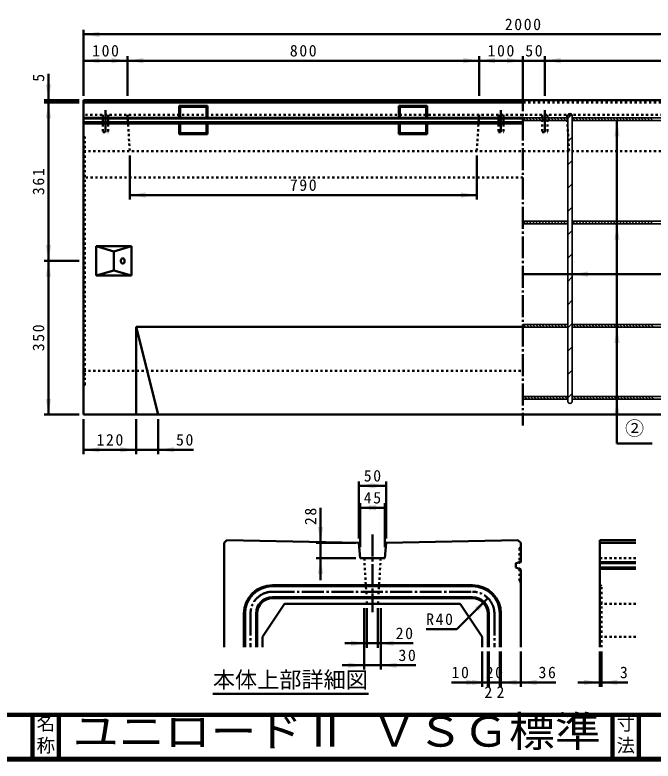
# Model space of a CAD drawing. Units: millimetres, scale not verified. Extents: x 100 to 4105, y 100 to 2870.
# Drawn here: x 1780 to 3232, y 100 to 1799 of the extents above; entities that cross this region are included whole.
import ezdxf
from ezdxf.enums import TextEntityAlignment as Align

# ---------------------------------------------------------------- set-up
doc = ezdxf.new("R2010")
doc.units = ezdxf.units.MM
doc.header["$LTSCALE"] = 5
doc.header["$PDMODE"] = 32
doc.header["$PDSIZE"] = 2.5
doc.linetypes.add('USER1', pattern=[2.2, 1, -1.2])
doc.linetypes.add('USER2', pattern=[13.4, 10, -1.2, 1, -1.2])
doc.layers.add('V-nasSTD', color=7, linetype='Continuous', lineweight=50)
doc.styles.add('ＭＳ ゴシック', font='')
doc.styles.get('ＭＳ ゴシック').set_extended_font_data('MS Gothic')

msp = doc.modelspace()

# ---------------------------------------------------------------- hatches: boundary and pattern name
at = {"layer": 'V-nasSTD'}
for points in [[(1972, 1760.81), (1936, 1754.81), (1972, 1748.81)], [(1972, 1700.81), (1936, 1694.81), (1972, 1688.81)], [(2000, 1688.81), (2036, 1694.81), (2000, 1700.81)], [(2072, 1700.81), (2036, 1694.81), (2072, 1688.81)], [(2800, 1688.81), (2836, 1694.81), (2800, 1700.81)], [(2872, 1700.81), (2836, 1694.81), (2872, 1688.81)], [(2900, 1688.81), (2936, 1694.81), (2900, 1700.81)], [(3022, 1700.81), (2986, 1694.81), (3022, 1688.81)], [(1850, 1640.81), (1856, 1604.81), (1862, 1640.81)], [(1862, 1563.81), (1856, 1599.81), (1850, 1563.81)], [(3156, 1522.31), (3150, 1558.31), (3144, 1522.31)], [(2077, 1394.81), (2041, 1388.81), (2077, 1382.81)], [(2795, 1382.81), (2831, 1388.81), (2795, 1394.81)], [(3156, 1287.31), (3150, 1323.31), (3144, 1287.31)], [(1850, 1274.81), (1856, 1238.81), (1862, 1274.81)], [(1862, 1202.81), (1856, 1238.81), (1850, 1202.81)], [(3084, 1214.81), (3048, 1208.81), (3084, 1202.81)], [(3156, 1052.31), (3150, 1088.31), (3144, 1052.31)], [(1850, 924.81), (1856, 888.81), (1862, 924.81)], [(3156, 888.31), (3150, 924.31), (3144, 888.31)], [(1972, 814.81), (1936, 808.81), (1972, 802.81)], [(2020, 802.81), (2056, 808.81), (2020, 814.81)], [(2142, 814.81), (2106, 808.81), (2142, 802.81)], [(2598.183, 732.943), (2562.183, 726.943), (2598.183, 720.943)], [(2588.683, 720.943), (2624.683, 726.943), (2588.683, 732.943)], [(2601.308, 682.943), (2565.308, 676.943), (2601.308, 670.943)], [(2585.558, 670.943), (2621.558, 676.943), (2585.558, 682.943)], [(2469.308, 632.943), (2475.308, 596.943), (2481.308, 632.943)], [(2469.308, 525.943), (2475.308, 561.943), (2481.308, 525.943)], [(2835.075, 441.349), (2856.289, 471.048), (2826.59, 449.835)], [(2544.933, 362.193), (2580.933, 368.193), (2544.933, 374.193)], [(2641.933, 374.193), (2605.933, 368.193), (2641.933, 362.193)], [(2538.683, 312.193), (2574.683, 318.193), (2538.683, 324.193)], [(2648.183, 324.193), (2612.183, 318.193), (2648.183, 312.193)], [(2807.433, 273.193), (2843.433, 279.193), (2807.433, 285.193)], [(2819.933, 273.193), (2855.933, 279.193), (2819.933, 285.193)], [(2921.933, 285.193), (2885.933, 279.193), (2921.933, 273.193)], [(2966.933, 285.193), (2930.933, 279.193), (2966.933, 273.193)], [(3074.933, 273.193), (3110.933, 279.193), (3074.933, 285.193)], [(3150.683, 285.193), (3114.683, 279.193), (3150.683, 273.193)]]:
    msp.add_hatch(color=256, dxfattribs=at).paths.add_polyline_path(points)

# ---------------------------------------------------------------- linework, layer by layer
for p, q in [((1936, 1614.81), (1936, 1764.81)), ((1936, 1754.81), (3936, 1754.81)), ((2036, 1614.81), (2036, 1704.81)), ((2836, 1614.81), (2836, 1704.81)), ((2936, 1614.81), (2936, 1704.81)), ((2986, 1614.81), (2986, 1704.81)), ((1936, 1694.81), (2036, 1694.81)), ((2036, 1694.81), (2836, 1694.81)), ((2836, 1694.81), (2936, 1694.81)), ((2936, 1694.81), (2986, 1694.81)), ((2986, 1694.81), (3886, 1694.81)), ((1856, 1664.81), (1856, 1604.81)), ((1926, 1604.81), (1846, 1604.81)), ((1926, 1599.81), (1846, 1599.81)), ((1856, 1599.81), (1856, 1604.81)), ((1856, 1238.81), (1856, 1599.81)), ((1936, 1604.81), (1936, 888.81)), ((1936, 1604.81), (3936, 1604.81)), ((1936, 1599.81), (2936, 1599.81)), ((2153.7, 1592.11), (2218.3, 1592.11)), ((2153.7, 1592.11), (2156, 1589.81)), ((2153.7, 1592.11), (2153.7, 1564.824)), ((2156, 1589.81), (2216, 1589.81)), ((2156, 1589.81), (2156, 1564.824)), ((2216, 1589.81), (2218.3, 1592.11)), ((2216, 1589.81), (2216, 1564.824)), ((2218.3, 1592.11), (2218.3, 1564.824)), ((2653.7, 1592.11), (2718.3, 1592.11)), ((2653.7, 1592.11), (2656, 1589.81)), ((2653.7, 1592.11), (2653.7, 1564.824)), ((2656, 1589.81), (2716, 1589.81)), ((2656, 1589.81), (2656, 1564.824)), ((2716, 1589.81), (2718.3, 1592.11)), ((2716, 1589.81), (2716, 1564.824)), ((2718.3, 1592.11), (2718.3, 1564.824)), ((1936, 1564.824), (2936, 1564.824)), ((1936, 1562.81), (2936, 1562.81)), ((1936, 1554.81), (2936, 1554.81)), ((1936, 1551.451), (2936, 1551.451)), ((2153.7, 1551.451), (2153.7, 1527.51)), ((2156, 1551.451), (2156, 1529.81)), ((2216, 1551.451), (2216, 1529.81)), ((2218.3, 1551.451), (2218.3, 1527.51)), ((2653.7, 1551.451), (2653.7, 1527.51)), ((2656, 1551.451), (2656, 1529.81)), ((2716, 1551.451), (2716, 1529.81)), ((2718.3, 1551.451), (2718.3, 1527.51)), ((3150, 823.31), (3150, 1558.31)), ((2153.7, 1527.51), (2156, 1529.81)), ((2156, 1529.81), (2216, 1529.81)), ((2216, 1529.81), (2218.3, 1527.51)), ((2653.7, 1527.51), (2656, 1529.81)), ((2656, 1529.81), (2716, 1529.81)), ((2716, 1529.81), (2718.3, 1527.51)), ((2153.7, 1527.51), (2218.3, 1527.51)), ((2653.7, 1527.51), (2718.3, 1527.51)), ((2041, 1478.81), (2041, 1378.81)), ((2831, 1478.81), (2831, 1378.81)), ((2041, 1388.81), (2831, 1388.81)), ((1965, 1272.31), (1965, 1205.31)), ((1965, 1272.31), (2045, 1272.31)), ((1965, 1272.31), (2005, 1260.31)), ((2005, 1260.31), (2045, 1272.31)), ((2005, 1260.31), (2005, 1217.31)), ((2045, 1272.31), (2045, 1205.31)), ((1926, 1238.81), (1846, 1238.81)), ((1856, 888.81), (1856, 1238.81)), ((1965, 1205.31), (2005, 1217.31)), ((2005, 1217.31), (2045, 1205.31)), ((4036, 1208.81), (2936, 1208.81)), ((1965, 1205.31), (2045, 1205.31)), ((2056, 1088.81), (2056, 888.81)), ((2056, 1088.81), (2936, 1088.81)), ((2056, 1088.81), (2106, 888.81)), ((1926, 888.81), (1846, 888.81)), ((1936, 888.81), (3936, 888.81)), ((1936, 878.81), (1936, 798.81)), ((2056, 878.81), (2056, 798.81)), ((2106, 878.81), (2106, 798.81)), ((3150, 823.31), (3230, 823.31)), ((1936, 808.81), (2056, 808.81)), ((2056, 808.81), (2106, 808.81)), ((2186, 808.81), (2106, 808.81)), ((2562.183, 606.943), (2562.183, 736.943)), ((2624.683, 606.943), (2624.683, 736.943)), ((2562.183, 726.943), (2624.683, 726.943)), ((2565.308, 586.943), (2565.308, 686.943)), ((2621.558, 586.943), (2621.558, 686.943)), ((2475.308, 676.943), (2475.308, 596.943)), ((2565.308, 676.943), (2621.558, 676.943)), ((2262.183, 603.193), (2255.933, 596.943)), ((2255.933, 359.193), (2255.933, 596.943)), ((2562.183, 596.943), (2262.183, 603.193)), ((2555.308, 596.943), (2465.308, 596.943)), ((2475.308, 561.943), (2475.308, 596.943)), ((2562.183, 596.943), (2565.308, 561.943)), ((2624.683, 596.943), (2621.558, 561.943)), ((2624.683, 596.943), (2924.683, 603.193)), ((2924.683, 603.193), (2930.933, 596.943)), ((2930.933, 596.943), (2930.933, 553.211)), ((3110.933, 603.193), (3192.933, 603.193)), ((3110.933, 603.193), (3110.933, 359.193)), ((3110.933, 596.943), (3192.933, 596.943)), ((2555.308, 561.943), (2465.308, 561.943)), ((2475.308, 511.943), (2475.308, 561.943)), ((2621.558, 561.943), (2565.308, 561.943)), ((2919.683, 550.693), (2930.933, 553.211)), ((2919.683, 540.693), (2919.683, 550.693)), ((3110.933, 552.568), (3192.933, 552.568)), ((3110.933, 550.693), (3192.933, 550.693)), ((2919.683, 540.693), (2930.933, 536.495)), ((2930.933, 536.495), (2930.933, 359.193)), ((3110.933, 540.693), (3192.933, 540.693)), ((3110.933, 537.568), (3192.933, 537.568)), ((2365.933, 500.693), (2820.933, 500.693)), ((2365.933, 498.193), (2820.933, 498.193)), ((2365.933, 473.193), (2820.933, 473.193)), ((2365.933, 470.693), (2820.933, 470.693)), ((2785.578, 400.337), (2856.289, 471.048)), ((2393.433, 458.193), (2343.433, 383.193)), ((2393.433, 458.193), (2793.433, 458.193)), ((2574.683, 448.193), (2574.683, 308.193)), ((2580.933, 448.193), (2580.933, 358.193)), ((2605.933, 448.193), (2605.933, 358.193)), ((2612.183, 448.193), (2612.183, 308.193)), ((2793.433, 458.193), (2843.433, 383.193)), ((2300.933, 395.693), (2300.933, 435.693)), ((2303.433, 435.693), (2303.433, 359.193)), ((2328.433, 435.693), (2328.433, 359.193)), ((2330.933, 395.693), (2330.933, 435.693)), ((2855.933, 435.693), (2855.933, 395.693)), ((2858.433, 435.693), (2858.433, 359.193)), ((2883.433, 435.693), (2883.433, 359.193)), ((2885.933, 435.693), (2885.933, 395.693)), ((2300.933, 359.193), (2300.933, 395.693)), ((2330.933, 359.193), (2330.933, 395.693)), ((2785.578, 400.337), (2715.578, 400.337)), ((2855.933, 395.693), (2855.933, 359.193)), ((2885.933, 395.693), (2885.933, 359.193)), ((2343.433, 383.193), (2343.433, 359.193)), ((2843.433, 383.193), (2843.433, 359.193)), ((2530.933, 368.193), (2580.933, 368.193)), ((2580.933, 368.193), (2605.933, 368.193)), ((2685.933, 368.193), (2605.933, 368.193)), ((2843.433, 349.193), (2843.433, 269.193)), ((2855.933, 349.193), (2855.933, 269.193)), ((2858.433, 349.193), (2858.433, 269.193)), ((2883.433, 349.193), (2883.433, 269.193)), ((2885.933, 349.193), (2885.933, 269.193)), ((2930.933, 349.193), (2930.933, 269.193)), ((3110.933, 349.193), (3110.933, 269.193)), ((3114.683, 349.193), (3114.683, 269.193)), ((2524.683, 318.193), (2574.683, 318.193)), ((2574.683, 318.193), (2612.183, 318.193)), ((2692.183, 318.193), (2612.183, 318.193)), ((2773.433, 279.193), (2843.433, 279.193)), ((2843.433, 279.193), (2855.933, 279.193)), ((2855.933, 279.193), (2858.433, 279.193)), ((2858.433, 279.193), (2883.433, 279.193)), ((2883.433, 279.193), (2885.933, 279.193)), ((2885.933, 279.193), (2930.933, 279.193)), ((2893.746, 279.193), (2901.558, 279.193)), ((3010.933, 279.193), (2930.933, 279.193)), ((3060.933, 279.193), (3110.933, 279.193)), ((3110.933, 279.193), (3114.683, 279.193)), ((3174.683, 279.193), (3114.683, 279.193)), ((2230.197, 253.407), (2584.207, 253.407))]:
    msp.add_line(p, q, dxfattribs=at)
at = {"layer": 'V-nasSTD', "linetype": 'USER2'}
for p, q in [((2936, 1629.81), (2936, 863.81)), ((1986, 1581.81), (1986, 1531.81)), ((2886, 1581.81), (2886, 1531.81)), ((2986, 1581.81), (2986, 1531.81)), ((2593.433, 615.693), (2593.433, 439.443)), ((2365.933, 485.693), (2820.933, 485.693)), ((2315.933, 435.693), (2315.933, 359.193)), ((2870.933, 435.693), (2870.933, 359.193))]:
    msp.add_line(p, q, dxfattribs=at)
at = {"layer": 'V-nasSTD', "linetype": 'USER1'}
for p, q in [((1936, 1599.81), (3936, 1599.81)), ((1936, 1599.81), (2674.5, 1599.81)), ((3936, 1571.81), (1936, 1571.81)), ((1980, 1571.81), (1980, 1531.81)), ((1992, 1571.81), (1992, 1531.81)), ((2036, 1571.81), (2041, 1488.81)), ((2836, 1571.81), (2831, 1488.81)), ((2880, 1571.81), (2880, 1531.81)), ((2892, 1571.81), (2892, 1531.81)), ((2980, 1571.81), (2980, 1531.81)), ((2992, 1571.81), (2992, 1531.81)), ((3036, 1571.81), (3041, 1488.81)), ((1980, 1531.81), (1992, 1531.81)), ((2880, 1531.81), (2892, 1531.81)), ((2980, 1531.81), (2992, 1531.81)), ((1936, 1522.81), (1939, 1520.81)), ((1939, 956.81), (1939, 1520.81)), ((1936, 1498.81), (1939, 1500.81)), ((1936, 1488.81), (3936, 1488.81)), ((2936, 1428.81), (1936, 1428.81)), ((1936, 988.81), (2936, 988.81)), ((1936, 978.81), (1939, 976.81)), ((1936, 954.81), (1939, 956.81)), ((3110.933, 596.943), (3192.933, 596.943)), ((2928.058, 584.443), (2930.933, 587.318)), ((2928.058, 584.443), (2928.058, 552.568)), ((2574.683, 561.943), (2580.933, 458.193)), ((2612.183, 561.943), (2605.933, 458.193)), ((3110.933, 561.943), (3192.933, 561.943)), ((2928.058, 537.568), (2928.058, 509.443)), ((2928.058, 509.443), (2930.933, 506.568)), ((3110.933, 500.693), (3114.683, 498.193)), ((3114.683, 359.193), (3114.683, 498.193)), ((3110.933, 470.693), (3114.683, 473.193)), ((3110.933, 458.193), (3192.933, 458.193)), ((3192.933, 383.193), (3110.933, 383.193))]:
    msp.add_line(p, q, dxfattribs=at)
at = {"layer": 'V-nasSTD', "lineweight": 35}
for p, q in [((2936, 1564.31), (3038, 1564.31)), ((2936, 1563.967), (2941.658, 1558.31)), ((2942.729, 1564.31), (2948.729, 1558.31)), ((2949.8, 1564.31), (2955.8, 1558.31)), ((2956.871, 1564.31), (2962.871, 1558.31)), ((2963.942, 1564.31), (2969.942, 1558.31)), ((2971.013, 1564.31), (2977.013, 1558.31)), ((2978.084, 1564.31), (2984.084, 1558.31)), ((2985.155, 1564.31), (2991.155, 1558.31)), ((2992.226, 1564.31), (2998.226, 1558.31)), ((2999.297, 1564.31), (3005.297, 1558.31)), ((3006.368, 1564.31), (3012.368, 1558.31)), ((3013.439, 1564.31), (3019.439, 1558.31)), ((3020.51, 1564.31), (3026.51, 1558.31)), ((3027.581, 1564.31), (3033.581, 1558.31)), ((3034.652, 1564.31), (3038, 1560.962)), ((3038, 1563.501), (3046.917, 1572.418)), ((3038, 1569.31), (3038, 919.31)), ((3048, 1569.31), (3048, 919.31)), ((3048, 1564.31), (3252, 1564.31)), ((3048.795, 1564.31), (3054.795, 1558.31)), ((3055.866, 1564.31), (3061.866, 1558.31)), ((3062.937, 1564.31), (3068.937, 1558.31)), ((3070.008, 1564.31), (3076.008, 1558.31)), ((3077.079, 1564.31), (3083.079, 1558.31)), ((3084.15, 1564.31), (3090.15, 1558.31)), ((3091.221, 1564.31), (3097.221, 1558.31)), ((3098.292, 1564.31), (3104.292, 1558.31)), ((3105.363, 1564.31), (3111.363, 1558.31)), ((3112.434, 1564.31), (3118.434, 1558.31)), ((3119.505, 1564.31), (3125.505, 1558.31)), ((3126.576, 1564.31), (3132.576, 1558.31)), ((3133.647, 1564.31), (3139.647, 1558.31)), ((3140.718, 1564.31), (3146.718, 1558.31)), ((3147.79, 1564.31), (3153.79, 1558.31)), ((3154.861, 1564.31), (3160.861, 1558.31)), ((3161.932, 1564.31), (3167.932, 1558.31)), ((3169.003, 1564.31), (3175.003, 1558.31)), ((3176.074, 1564.31), (3182.074, 1558.31)), ((3183.145, 1564.31), (3189.145, 1558.31)), ((3190.216, 1564.31), (3196.216, 1558.31)), ((3197.287, 1564.31), (3203.287, 1558.31)), ((3204.358, 1564.31), (3210.358, 1558.31)), ((3211.429, 1564.31), (3217.429, 1558.31)), ((3218.5, 1564.31), (3224.5, 1558.31)), ((3225.571, 1564.31), (3231.571, 1558.31)), ((3038, 1558.31), (2936, 1558.31)), ((3048, 1558.31), (3252, 1558.31)), ((3038, 1510.468), (3048, 1520.468)), ((3038, 1457.435), (3048, 1467.435)), ((3038, 1404.402), (3048, 1414.402)), ((3038, 1351.369), (3048, 1361.369)), ((2936, 1329.31), (3038, 1329.31)), ((2936, 1328.967), (2941.658, 1323.31)), ((2942.729, 1329.31), (2948.729, 1323.31)), ((2949.8, 1329.31), (2955.8, 1323.31)), ((2956.871, 1329.31), (2962.871, 1323.31)), ((2963.942, 1329.31), (2969.942, 1323.31)), ((2971.013, 1329.31), (2977.013, 1323.31)), ((2978.084, 1329.31), (2984.084, 1323.31)), ((2985.155, 1329.31), (2991.155, 1323.31)), ((2992.226, 1329.31), (2998.226, 1323.31)), ((2999.297, 1329.31), (3005.297, 1323.31)), ((3006.368, 1329.31), (3012.368, 1323.31)), ((3013.439, 1329.31), (3019.439, 1323.31)), ((3020.51, 1329.31), (3026.51, 1323.31)), ((3027.581, 1329.31), (3033.581, 1323.31)), ((3034.652, 1329.31), (3038, 1325.962)), ((3048, 1329.31), (3252, 1329.31)), ((3048.795, 1329.31), (3054.795, 1323.31)), ((3055.866, 1329.31), (3061.866, 1323.31)), ((3062.937, 1329.31), (3068.937, 1323.31)), ((3070.008, 1329.31), (3076.008, 1323.31)), ((3077.079, 1329.31), (3083.079, 1323.31)), ((3084.15, 1329.31), (3090.15, 1323.31)), ((3091.221, 1329.31), (3097.221, 1323.31)), ((3098.292, 1329.31), (3104.292, 1323.31)), ((3105.363, 1329.31), (3111.363, 1323.31)), ((3112.434, 1329.31), (3118.434, 1323.31)), ((3119.505, 1329.31), (3125.505, 1323.31)), ((3126.576, 1329.31), (3132.576, 1323.31)), ((3133.647, 1329.31), (3139.647, 1323.31)), ((3140.718, 1329.31), (3146.718, 1323.31)), ((3147.79, 1329.31), (3153.79, 1323.31)), ((3154.861, 1329.31), (3160.861, 1323.31)), ((3161.932, 1329.31), (3167.932, 1323.31)), ((3169.003, 1329.31), (3175.003, 1323.31)), ((3176.074, 1329.31), (3182.074, 1323.31)), ((3183.145, 1329.31), (3189.145, 1323.31)), ((3190.216, 1329.31), (3196.216, 1323.31)), ((3197.287, 1329.31), (3203.287, 1323.31)), ((3204.358, 1329.31), (3210.358, 1323.31)), ((3211.429, 1329.31), (3217.429, 1323.31)), ((3218.5, 1329.31), (3224.5, 1323.31)), ((3225.571, 1329.31), (3231.571, 1323.31)), ((3038, 1323.31), (2936, 1323.31)), ((3038, 1298.336), (3048, 1308.336)), ((3048, 1323.31), (3252, 1323.31)), ((3038, 1245.303), (3048, 1255.303)), ((3038, 1192.27), (3048, 1202.27)), ((3038, 1139.237), (3048, 1149.237)), ((2936, 1094.31), (3038, 1094.31)), ((3038, 1088.31), (2936, 1088.31)), ((2936.81, 1094.31), (2942.81, 1088.31)), ((2943.881, 1094.31), (2949.881, 1088.31)), ((2950.952, 1094.31), (2956.952, 1088.31)), ((2958.023, 1094.31), (2964.023, 1088.31)), ((2965.094, 1094.31), (2971.094, 1088.31)), ((2972.165, 1094.31), (2978.165, 1088.31)), ((2979.236, 1094.31), (2985.236, 1088.31)), ((2986.307, 1094.31), (2992.307, 1088.31)), ((2993.378, 1094.31), (2999.378, 1088.31)), ((3000.449, 1094.31), (3006.449, 1088.31)), ((3007.52, 1094.31), (3013.52, 1088.31)), ((3014.592, 1094.31), (3020.592, 1088.31)), ((3021.663, 1094.31), (3027.663, 1088.31)), ((3028.734, 1094.31), (3034.734, 1088.31)), ((3035.805, 1094.31), (3038, 1092.114)), ((3038, 1086.204), (3048, 1096.204)), ((3048, 1094.31), (3252, 1094.31)), ((3048, 1089.185), (3048.876, 1088.31)), ((3048, 1088.31), (3252, 1088.31)), ((3049.947, 1094.31), (3055.947, 1088.31)), ((3057.018, 1094.31), (3063.018, 1088.31)), ((3064.089, 1094.31), (3070.089, 1088.31)), ((3071.16, 1094.31), (3077.16, 1088.31)), ((3078.231, 1094.31), (3084.231, 1088.31)), ((3085.302, 1094.31), (3091.302, 1088.31)), ((3092.373, 1094.31), (3098.373, 1088.31)), ((3099.444, 1094.31), (3105.444, 1088.31)), ((3106.515, 1094.31), (3112.515, 1088.31)), ((3113.586, 1094.31), (3119.586, 1088.31)), ((3120.658, 1094.31), (3126.658, 1088.31)), ((3127.729, 1094.31), (3133.729, 1088.31)), ((3134.8, 1094.31), (3140.8, 1088.31)), ((3141.871, 1094.31), (3147.871, 1088.31)), ((3148.942, 1094.31), (3154.942, 1088.31)), ((3156.013, 1094.31), (3162.013, 1088.31)), ((3163.084, 1094.31), (3169.084, 1088.31)), ((3170.155, 1094.31), (3176.155, 1088.31)), ((3177.226, 1094.31), (3183.226, 1088.31)), ((3184.297, 1094.31), (3190.297, 1088.31)), ((3191.368, 1094.31), (3197.368, 1088.31)), ((3198.439, 1094.31), (3204.439, 1088.31)), ((3205.51, 1094.31), (3211.51, 1088.31)), ((3212.581, 1094.31), (3218.581, 1088.31)), ((3219.652, 1094.31), (3225.652, 1088.31)), ((3226.724, 1094.31), (3232.724, 1088.31)), ((3038, 1033.171), (3048, 1043.171)), ((3038, 980.138), (3048, 990.138)), ((3038, 927.105), (3048, 937.105)), ((2936, 930.31), (3038, 930.31)), ((2936, 926.419), (2938.109, 924.31)), ((3038, 924.31), (2936, 924.31)), ((2939.18, 930.31), (2945.18, 924.31)), ((2946.251, 930.31), (2952.251, 924.31)), ((2953.322, 930.31), (2959.322, 924.31)), ((2960.393, 930.31), (2966.393, 924.31)), ((2967.465, 930.31), (2973.465, 924.31)), ((2974.536, 930.31), (2980.536, 924.31)), ((2981.607, 930.31), (2987.607, 924.31)), ((2988.678, 930.31), (2994.678, 924.31)), ((2995.749, 930.31), (3001.749, 924.31)), ((3002.82, 930.31), (3008.82, 924.31)), ((3009.891, 930.31), (3015.891, 924.31)), ((3016.962, 930.31), (3022.962, 924.31)), ((3024.033, 930.31), (3030.033, 924.31)), ((3031.104, 930.31), (3037.104, 924.31)), ((3037.17, 930.31), (3038, 929.48)), ((3038, 929.48), (3037.17, 930.31)), ((3048, 930.31), (3252, 930.31)), ((3048, 926.551), (3050.241, 924.31)), ((3048, 924.31), (3252, 924.31)), ((3051.312, 930.31), (3057.312, 924.31)), ((3058.383, 930.31), (3064.383, 924.31)), ((3065.454, 930.31), (3071.454, 924.31)), ((3072.525, 930.31), (3078.525, 924.31)), ((3079.597, 930.31), (3085.597, 924.31)), ((3086.668, 930.31), (3092.668, 924.31)), ((3093.739, 930.31), (3099.739, 924.31)), ((3100.81, 930.31), (3106.81, 924.31)), ((3107.881, 930.31), (3113.881, 924.31)), ((3114.952, 930.31), (3120.952, 924.31)), ((3122.023, 930.31), (3128.023, 924.31)), ((3129.094, 930.31), (3135.094, 924.31)), ((3136.165, 930.31), (3142.165, 924.31)), ((3143.236, 930.31), (3149.236, 924.31)), ((3150.307, 930.31), (3156.307, 924.31)), ((3157.378, 930.31), (3163.378, 924.31)), ((3164.449, 930.31), (3170.449, 924.31)), ((3171.52, 930.31), (3177.52, 924.31)), ((3178.592, 930.31), (3184.592, 924.31)), ((3185.663, 930.31), (3191.663, 924.31)), ((3192.734, 930.31), (3198.734, 924.31)), ((3199.805, 930.31), (3205.805, 924.31)), ((3206.876, 930.31), (3212.876, 924.31)), ((3213.947, 930.31), (3219.947, 924.31)), ((3221.018, 930.31), (3227.018, 924.31)), ((3228.089, 930.31), (3234.089, 924.31))]:
    msp.add_line(p, q, dxfattribs=at)
at = {"layer": 'V-nasSTD', "lineweight": 100}
for p, q in [((105, 205), (4100, 205)), ((1820, 205), (1820, 105)), ((1880, 205), (1880, 105)), ((3140, 205), (3140, 105)), ((3200, 205), (3200, 105)), ((105, 105), (4100, 105))]:
    msp.add_line(p, q, dxfattribs=at)
at = {"layer": 'V-nasSTD', "lineweight": 13}
msp.add_lwpolyline([(100, 100), (100, 2870), (4105, 2870), (4105, 100)], close=True, dxfattribs=at)
at = {"layer": 'V-nasSTD', "lineweight": 35}
for centre, start, end in [((3043, 1569.31), 0, 180), ((3043, 919.31), 180, 0)]:
    msp.add_arc(centre, 5, start, end, dxfattribs=at)
at = {"layer": 'V-nasSTD'}
for centre, radius, start, end in [((2365.933, 435.693), 65, 90, 180), ((2365.933, 435.693), 62.5, 90, 180), ((2820.933, 435.693), 65, 0, 90), ((2820.933, 435.693), 62.5, 0, 90), ((2365.933, 435.693), 37.5, 90, 180), ((2365.933, 435.693), 35, 90, 180), ((2820.933, 435.693), 37.5, 0, 90), ((2820.933, 435.693), 35, 0, 90)]:
    msp.add_arc(centre, radius, start, end, dxfattribs=at)
at = {"layer": 'V-nasSTD', "linetype": 'USER2'}
for centre, start, end in [((2365.933, 435.693), 90, 180), ((2820.933, 435.693), 0, 90)]:
    msp.add_arc(centre, 50, start, end, dxfattribs=at)
at = {"layer": 'V-nasSTD'}
msp.add_ellipse((2025, 1238.81), major_axis=(0, 6), ratio=0.707107, dxfattribs=at)
for p in [(2928.058, 552.568), (2928.058, 537.568)]:
    msp.add_point(p, dxfattribs=at)

# ---------------------------------------------------------------- texts
at = {"layer": 'V-nasSTD', "style": 'ＭＳ ゴシック'}
msp.add_text('5', height=26.39, rotation=90, dxfattribs=at).set_placement((1820, 1646.81), align=Align.TOP_LEFT)
for s, height, p in [('②', 31.67, (3168.4, 873.51)), ('本体上部詳細図', 36.95, (2230.197, 303.807)), ('3', 26.39, (3156.683, 315.193)), ('2', 26.39, (2848.183, 270.193)), ('2', 26.39, (2875.683, 270.193)), ('名', 30.79, (1828.982, 200.999)), ('寸', 30.79, (3148.982, 200.999)), ('称', 30.79, (1828.976, 151.01)), ('法', 30.79, (3148.976, 151.01))]:
    msp.add_text(s, height=height, dxfattribs=at).set_placement(p, align=Align.TOP_LEFT)
at = {"layer": 'V-nasSTD', "style": 'ＭＳ ゴシック', "width": 1.1}
msp.add_text('ユニロードⅡ ＶＳＧ標準', height=69.65, dxfattribs=at).set_placement((1911.5, 202.47), align=Align.TOP_LEFT)
at = {"layer": 'V-nasSTD', "char_height": 26.39, "attachment_point": 1, "style": 'ＭＳ ゴシック'}
for s, insert in [('\\T1.2;2000', (2894.6, 1790.81)), ('\\T1.2;100', (1955.4, 1730.81)), ('\\T1.2;800', (2405.4, 1730.81)), ('\\T1.2;100', (2855.4, 1730.81)), ('\\T1.2;50', (2941.2, 1730.81)), ('\\T1.2;790', (2405.4, 1424.81)), ('\\T1.2;120', (1965.4, 844.81)), ('\\T1.2;50', (2146.4, 844.806)), ('\\T1.2;50', (2573.633, 762.943)), ('\\T1.2;45', (2573.633, 712.943)), ('\\T1.2;R40', (2715.578, 436.337)), ('\\T1.2;20', (2646.333, 404.193)), ('\\T1.2;30', (2652.583, 354.193)), ('\\T1.2;10', (2773.433, 315.193)), ('\\T1.2;20', (2851.133, 315.193)), ('\\T1.2;36', (2971.333, 315.193))]:
    msp.add_mtext(s, dxfattribs=dict(at, insert=insert))
at = {"layer": 'V-nasSTD', "char_height": 26.39, "attachment_point": 1, "rotation": 90, "style": 'ＭＳ ゴシック'}
for s, insert in [('\\T1.2;361', (1820, 1388.71)), ('\\T1.2;350', (1820, 1033.21)), ('\\T1.2;28', (2439.312, 637.343))]:
    msp.add_mtext(s, dxfattribs=dict(at, insert=insert))

doc.saveas('drawing.dxf')
